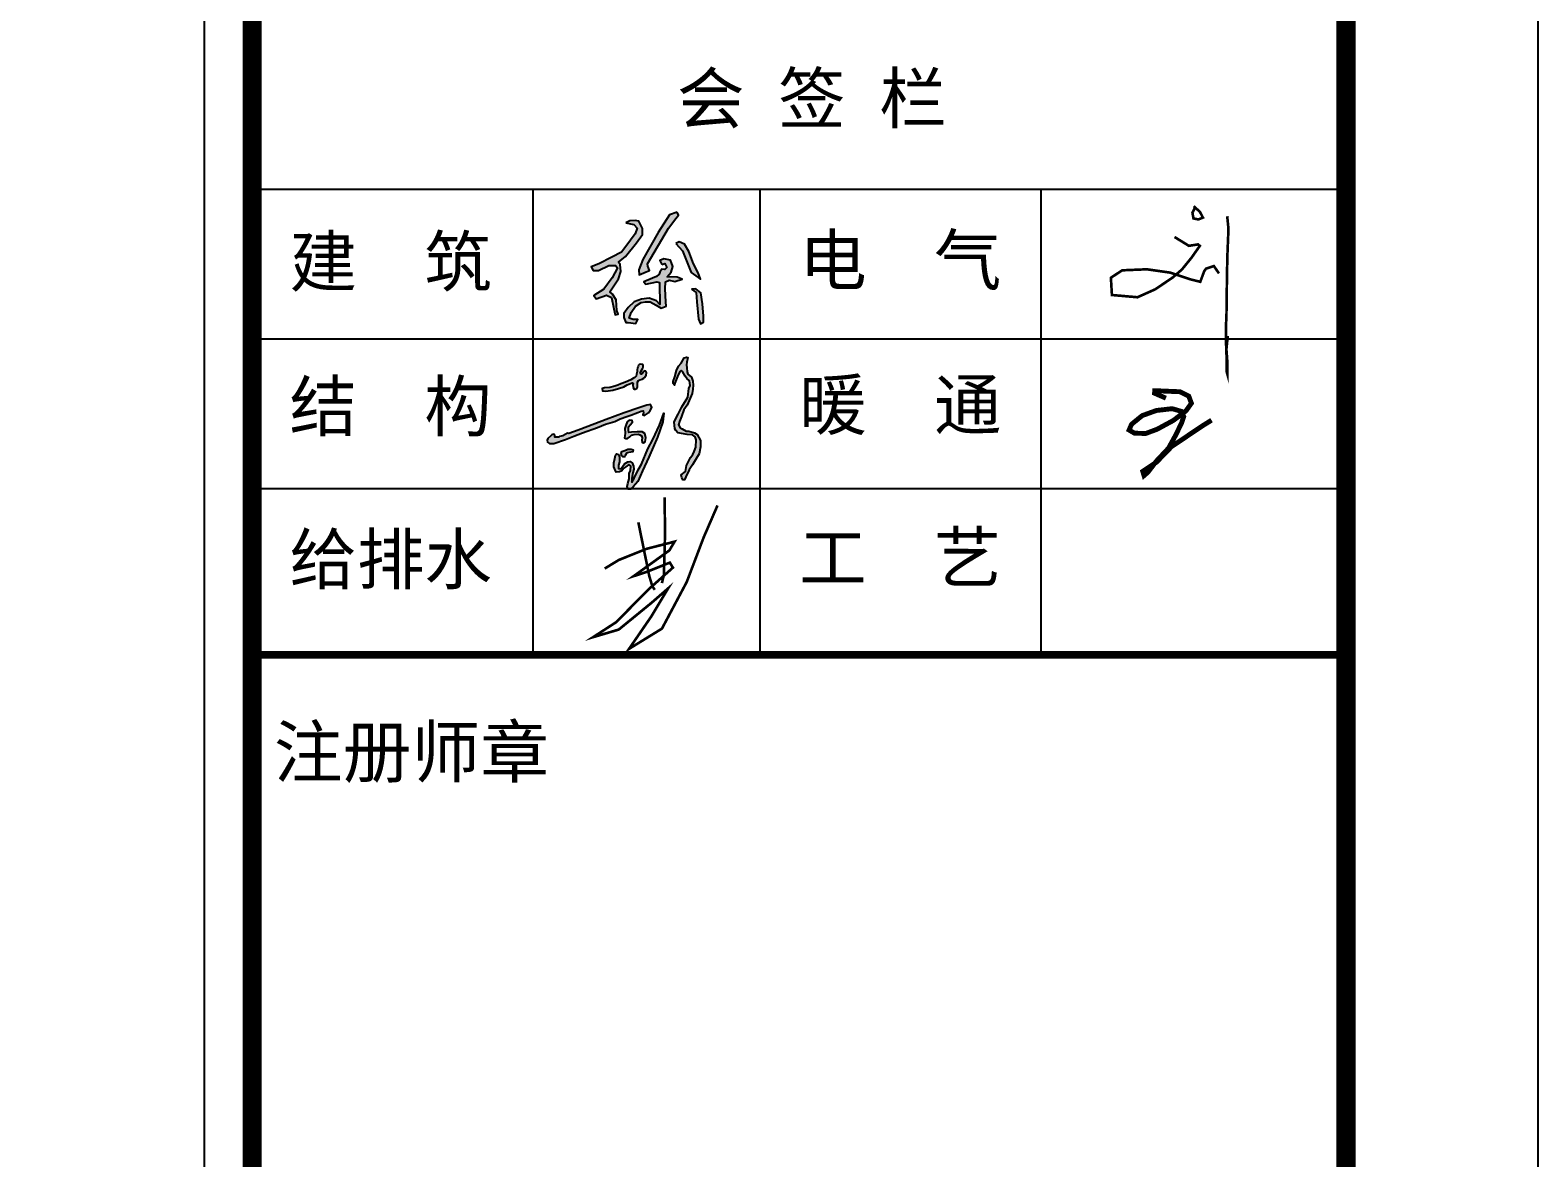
# Model space of a CAD drawing. Extents: x 1680110 to 4798266, y 269661 to 1249705.
# Drawn here: x 2412961 to 2420818, y 660817 to 666696 of the extents above; entities that cross this region are included whole.
import ezdxf

# ---------------------------------------------------------------- set-up
doc = ezdxf.new("R2010")
doc.units = 0
doc.header["$LTSCALE"] = 1000
doc.header["$MEASUREMENT"] = 0
doc.layers.add('图框', color=4, linetype='Continuous')
doc.styles.add('STYLE-黑体', font='simhei.ttf')
doc.styles.add('黑体', font='simhei.ttf')

msp = doc.modelspace()

# ---------------------------------------------------------------- hatches: boundary and pattern name
h = msp.add_hatch(color=256)
h.paths.add_polyline_path([(2416407.2, 665344.8), (2416431, 665328.1), (2416434.8, 665279.9), (2416443.2, 665189.6), (2416454.6, 665165.5), (2416470.4, 665174.3), (2416470.4, 665204.9), (2416463.8, 665268.4), (2416455.9, 665326.6), (2416430.1, 665347.2)])
h.paths.add_polyline_path([(2416326, 665582.7), (2416360.9, 665545), (2416406.2, 665432.1), (2416453.9, 665398), (2416442.8, 665429.8), (2416418.1, 665477), (2416393.5, 665541.8), (2416371.2, 665580.7), (2416343.4, 665591.5)])
h.paths.add_polyline_path([(2416253.2, 665474.6), (2416269.1, 665479.4), (2416279.4, 665458), (2416267.5, 665447.6), (2416252.4, 665450.4), (2416242.1, 665434.5), (2416238.9, 665423.8), (2416225.4, 665410.7), (2416170.2, 665388.5), (2416159.1, 665382.9), (2416169, 665372.2), (2416226.2, 665382.9), (2416240.5, 665379.8), (2416239.7, 665358.7), (2416242.9, 665281.9), (2416242.5, 665266), (2416224.2, 665284.3), (2416187.3, 665298.6), (2416146.3, 665293.8), (2416107.8, 665279.9), (2416076.8, 665250.1), (2416054.6, 665219.2), (2416055.4, 665197), (2416064.9, 665172.4), (2416077.6, 665172.4), (2416117, 665166), (2416127.7, 665187), (2416102.7, 665187), (2416082.8, 665194.6), (2416092.3, 665224.7), (2416115.4, 665257.3), (2416144.4, 665275.5), (2416167.8, 665279.1), (2416191.2, 665280.3), (2416222.6, 665262.5), (2416249.6, 665246.2), (2416275.8, 665257.7), (2416273.8, 665278.7), (2416270.3, 665347.4), (2416272.6, 665383.1), (2416290.6, 665392.1), (2416320.8, 665385.7), (2416358.5, 665397.6), (2416332.7, 665407.5), (2416280.6, 665409.1), (2416302.1, 665434.1), (2416310.8, 665464.3), (2416297.7, 665496.1), (2416263.2, 665504.4), (2416242.1, 665494.1)])
h.paths.add_polyline_path([(2416333.3, 665747.2), (2416292.8, 665733.1), (2416234.1, 665641.5), (2416153.6, 665500.1), (2416132.8, 665446), (2416134.8, 665420.7), (2416171.3, 665435.9), (2416188.7, 665443.1), (2416178.9, 665465.2), (2416178.4, 665477.4), (2416286.7, 665663.8), (2416325.2, 665713.9), (2416339.1, 665730.6)])
h.paths.add_polyline_path([(2416065.8, 665690.4), (2416106.6, 665682.2), (2416124.9, 665662.7), (2416113, 665634.2), (2416064.7, 665567.7), (2416042.5, 665538.5), (2415992.8, 665511.6), (2415923.8, 665477.7), (2415884.1, 665462.5), (2415894.6, 665442.7), (2415922.1, 665442.7), (2415975.9, 665469), (2416010.9, 665469), (2416021.2, 665456.4), (2415993.4, 665404.3), (2415951, 665346.3), (2415897.8, 665312), (2415910.3, 665294.7), (2415963.9, 665313.6), (2415990.1, 665301.5), (2416003.1, 665243.7), (2416008.8, 665211), (2416024.5, 665215.1), (2416018.8, 665234.4), (2416014, 665289.2), (2415995.8, 665318.6), (2415982.1, 665331.5), (2416026.1, 665399.1), (2416039, 665437.8), (2416036.2, 665473.7), (2416026.5, 665487), (2416064, 665515.2), (2416121.4, 665586.4), (2416151.6, 665630), (2416151.6, 665662.2), (2416132.3, 665700.5), (2416114.1, 665704.1), (2416086.3, 665700.9)])
h = msp.add_hatch(color=256)
h.paths.add_polyline_path([(2415793.3, 664579.6), (2415838.5, 664595.8), (2415918, 664624.6), (2415958.5, 664642.4), (2416008, 664655.5), (2416036, 664670.4), (2416070, 664681.7), (2416090.8, 664689.4), (2416127.9, 664702.7), (2416145.8, 664709.8), (2416155.9, 664711.9), (2416157.5, 664701.1), (2416152.9, 664690.2), (2416162.1, 664687.7), (2416167.6, 664689.8), (2416183, 664700.6), (2416191.8, 664712.3), (2416201, 664729), (2416193, 664743.6), (2416174.7, 664740.7), (2416133.3, 664726.1), (2416056.5, 664700.2), (2415962.8, 664665.5), (2415904, 664643), (2415817.4, 664611), (2415767.5, 664592.6), (2415760.5, 664594.1), (2415735.9, 664580.8), (2415719.3, 664577), (2415715.7, 664573.7), (2415695.9, 664573.8), (2415694.2, 664582.8), (2415690.4, 664588.9), (2415680.1, 664585.3), (2415674.7, 664580.2), (2415657.7, 664566.8), (2415654.9, 664558.7), (2415657.5, 664547.9), (2415666.9, 664541.6), (2415689.7, 664541.6), (2415751.3, 664562)])
h.paths.add_polyline_path([(2416130.5, 664868.9), (2416138.7, 664872.9), (2416150.2, 664876.1), (2416158.4, 664881.8), (2416165, 664886), (2416167.4, 664892), (2416171.8, 664897.5), (2416173.1, 664909.6), (2416165.8, 664919.5), (2416158.8, 664915.9), (2416152, 664908), (2416144.7, 664903.2), (2416140.6, 664911.7), (2416144.1, 664916.7), (2416148, 664924.3), (2416152.8, 664933), (2416155.4, 664940.4), (2416155.4, 664947.8), (2416153.2, 664953), (2416141.7, 664954.3), (2416134.1, 664953.5), (2416131.5, 664949.3), (2416128.8, 664942.2), (2416126, 664935.2), (2416124.9, 664924.6), (2416123.4, 664915.9), (2416119.9, 664902.4), (2416118.2, 664892.8), (2416112.3, 664885), (2416104.7, 664882.2), (2416091.9, 664873.5), (2416063.4, 664861.4), (2416038.5, 664852.3), (2416023, 664845.3), (2416007.7, 664839.1), (2415981.9, 664833.5), (2415953.3, 664831.4), (2415941.8, 664826.9), (2415943.5, 664815.1), (2415961.5, 664813), (2415997.4, 664818.7), (2416026.2, 664828.5), (2416055, 664837), (2416072.7, 664846.8), (2416090.1, 664853.4), (2416098.8, 664857.1), (2416102.6, 664853.2), (2416101.7, 664844.2), (2416103.5, 664833), (2416108.5, 664824.6), (2416114.5, 664823.4), (2416122.3, 664827), (2416125.4, 664833.8), (2416125.4, 664847.7), (2416125.8, 664860.1)])
h.paths.add_polyline_path([(2416080.7, 664598.1), (2416079.8, 664610.9), (2416079.6, 664628), (2416087, 664638.7), (2416100, 664651.6), (2416097.9, 664660.8), (2416082.1, 664663.1), (2416071.2, 664653.9), (2416064.5, 664635.3), (2416059.9, 664619.3), (2416061.2, 664594.5), (2416059.6, 664581.4), (2416057.6, 664571.2), (2416064.7, 664566.3), (2416074, 664566.3), (2416085.5, 664575.3), (2416094.2, 664584.6), (2416109.2, 664588.4), (2416130.4, 664589.1), (2416138.1, 664586.8), (2416147.1, 664581.7), (2416150.9, 664570.2), (2416148, 664557.7), (2416150.9, 664545.8), (2416157.3, 664544.9), (2416165.4, 664550), (2416168.9, 664570.8), (2416164.1, 664593.6), (2416149.6, 664602.2), (2416124.6, 664601.9), (2416094.2, 664600.6)], flags=17)
h.paths.add_polyline_path([(2416070.5, 664491.8), (2416080, 664494.6), (2416102.4, 664497.3), (2416102.9, 664508.8), (2416093.4, 664511.8), (2416075.7, 664512), (2416068, 664508.8), (2416055.1, 664502.3), (2416043.9, 664499.1), (2416040.6, 664489.6), (2416044.3, 664477.2), (2416050.3, 664470.7), (2416059.5, 664471.4), (2416062, 664478.9)], flags=17)
h.paths.add_polyline_path([(2416026.2, 664428.9), (2416032, 664445.8), (2416032, 664468.6), (2416029.3, 664484.2), (2416017.2, 664487.8), (2416010.5, 664480.6), (2416007.9, 664462.3), (2416002.9, 664440.9), (2416002.9, 664419.5), (2416010.4, 664399), (2416015.3, 664392.3), (2416032.5, 664393.5), (2416044.8, 664399), (2416054.7, 664412.5), (2416064.5, 664419.3), (2416071.9, 664424.8), (2416080.5, 664432.2), (2416091, 664422.4), (2416089.1, 664399.6), (2416083, 664384.3), (2416081.7, 664357.2), (2416076.2, 664332.6), (2416071.9, 664316.7), (2416076.8, 664303.7), (2416089.7, 664302.5), (2416103.9, 664314.8), (2416127.3, 664343.1), (2416151.9, 664398.4), (2416184.1, 664469.1), (2416229.5, 664573.7), (2416257.4, 664654.6), (2416262.3, 664699.3), (2416240.7, 664636.5), (2416205.2, 664561.4), (2416180.3, 664512.9), (2416147.4, 664433.2), (2416129.8, 664404.4), (2416108.6, 664359.9), (2416095.6, 664338.7), (2416096.8, 664358), (2416101.5, 664387.5), (2416107.4, 664407.9), (2416105.4, 664423.7), (2416097.5, 664441), (2416087.4, 664447.6), (2416075.8, 664445.8), (2416058.3, 664434.2), (2416050.3, 664422.6), (2416038.7, 664408.3), (2416027.5, 664411.5)])
msp.add_hatch(color=256).paths.add_polyline_path([(2416348.2, 664622.5), (2416340.2, 664637.9), (2416344.9, 664656.5), (2416354.9, 664682.4), (2416367.5, 664715.7), (2416384.8, 664741), (2416410.9, 664801.4), (2416415.1, 664824.6), (2416415.6, 664844.4), (2416414.7, 664865.6), (2416406.6, 664886.9), (2416388.2, 664902.9), (2416384.9, 664913.8), (2416382.5, 664935.5), (2416381.1, 664951.1), (2416383, 664964.3), (2416387.7, 664988.8), (2416380.6, 664990.7), (2416368.4, 664988.3), (2416353.7, 664959.6), (2416339.5, 664944), (2416328.7, 664921.3), (2416320.7, 664887.8), (2416312.6, 664864.7), (2416312.6, 664852.9), (2416319.2, 664845.8), (2416320.7, 664855.7), (2416331, 664882.2), (2416337.7, 664899.1), (2416347.6, 664918.5), (2416353.4, 664921.3), (2416359.9, 664915.8), (2416373.6, 664892.6), (2416382.2, 664879.9), (2416396.3, 664868.3), (2416399.9, 664843.6), (2416393.3, 664828.4), (2416388.2, 664782.5), (2416357.6, 664731.4), (2416338.6, 664693.4), (2416317.1, 664653.3), (2416320.7, 664617.9), (2416325.9, 664609.2), (2416336.9, 664595.9), (2416383.9, 664587.2), (2416412.4, 664586), (2416425.7, 664576.1), (2416431.5, 664559.9), (2416429.2, 664521.7), (2416421.1, 664498.5), (2416413.5, 664482.8), (2416401.9, 664467.2), (2416381, 664426.6), (2416375.8, 664395.3), (2416353.2, 664377.3), (2416356.1, 664362.2), (2416363, 664352.4), (2416370, 664352.4), (2416378.1, 664366.9), (2416395.5, 664404), (2416412, 664430.2), (2416434.2, 664464.3), (2416447.5, 664486.9), (2416454.5, 664523.3), (2416454.5, 664557.4), (2416437.4, 664587.9), (2416423.5, 664596.6), (2416394.2, 664604.6), (2416378.8, 664605.9), (2416358.2, 664616.6)])

# ---------------------------------------------------------------- linework, layer by layer
at = {"color": 0}
msp.add_line((2413867, 678414), (2413867, 643617.3), dxfattribs=at)
at = {"color": 3}
msp.add_lwpolyline([(2361418.2, 641232.4), (2361418.2, 683232.4), (2420818.2, 683232.4), (2420818.2, 641232.4)], close=True, dxfattribs=at)
at = {"const_width": 100}
msp.add_lwpolyline([(2363918.2, 642232.4), (2419818.2, 642232.4), (2419818.2, 682232.4), (2363918.2, 682232.4)], close=True, dxfattribs=at)
for points, const_width in [([(2419024.5, 665778.6), (2419057.7, 665747.5), (2419072.7, 665718.5), (2419049.1, 665708.9), (2419023.4, 665714.2), (2419018, 665744.2), (2419029.8, 665766.8)], 13.7), ([(2419199.3, 665725.7), (2419205.8, 665660.3), (2419200.4, 665526.3), (2419198.2, 665430.9), (2419195.3, 665203), (2419192.2, 665145), (2419193, 665061.4), (2419200.5, 664959.8), (2419200.5, 664901.1), (2419196, 664917.6), (2419195.3, 665034.3), (2419202, 665101.3)], 13.7), ([(2418924.6, 665617.4), (2418999.7, 665571.3), (2419047, 665578.8), (2419056.6, 665571.3), (2419013.7, 665510.2), (2418963.3, 665448), (2418915, 665406.2), (2418824.8, 665345.1), (2418731.5, 665303.3), (2418598.4, 665315.1), (2418593.1, 665405.1), (2418652.1, 665443.7), (2418780.9, 665449.1), (2418901, 665431.9), (2419004, 665397.6), (2419058.8, 665383.7), (2419079.1, 665438.4), (2419088.8, 665452.3), (2419129.6, 665466.2), (2419156.4, 665427.6)], 13.7), ([(2418879.8, 664777.3), (2418820.7, 664803), (2418821.5, 664815.8), (2418852.4, 664815), (2418952.7, 664810.7), (2418999, 664787.6), (2419012.7, 664750.7), (2418984.4, 664711.3), (2418919.3, 664661.6), (2418834.4, 664615.4), (2418774.4, 664593.1), (2418716.1, 664594.8), (2418687.8, 664611.1), (2418700.7, 664641.1), (2418756.4, 664686.5), (2418830.1, 664713), (2418912.4, 664722.5), (2418959.6, 664708.7), (2418972.4, 664681.3), (2418962.1, 664649.6), (2418932.1, 664587.1), (2418893.6, 664516.8), (2418831, 664450), (2418786.4, 664391.8), (2418765.8, 664373.8), (2418759, 664396.1), (2418831, 664444), (2418909, 664524.6), (2419071.9, 664634.2), (2419117.7, 664662.4)], 25.5), ([(2415955, 663889.1), (2416028.3, 663933.8), (2416173.8, 663992.2), (2416319.2, 664029.4), (2416291.8, 663983.5), (2416105.4, 663849.3), (2416173.8, 663871.7), (2416294.3, 663920.1), (2416310.5, 663894), (2416182.5, 663779.8), (2416014.7, 663609.6), (2415894.1, 663531.3), (2416028.3, 663571.1), (2416199.9, 663711.4), (2416285.6, 663786), (2416198.6, 663640.6), (2416081.8, 663470.5), (2416253.3, 663576), (2416382.6, 663819.5), (2416470.8, 664051.8), (2416542.9, 664218.2)], 13.7), ([(2416267, 664260.5), (2416269.5, 664077.9), (2416265.7, 663928.8), (2416263.2, 663855.5), (2416253.3, 663813.3)], 13.7), ([(2416130.2, 664130.2), (2416187.4, 663849.3), (2416203.6, 663795.9), (2416216, 663778.5)], 13.7)]:
    msp.add_lwpolyline(points, dxfattribs=dict(const_width=const_width))
for points in [[(2416065.8, 665690.4), (2416106.6, 665682.2), (2416124.9, 665662.7), (2416113, 665634.2), (2416064.7, 665567.7), (2416042.5, 665538.5), (2415992.8, 665511.6), (2415923.8, 665477.7), (2415884.1, 665462.5), (2415894.6, 665442.7), (2415922.1, 665442.7), (2415975.9, 665469), (2416010.9, 665469), (2416021.2, 665456.4), (2415993.4, 665404.3), (2415951, 665346.3), (2415897.8, 665312), (2415910.3, 665294.7), (2415963.9, 665313.6), (2415990.1, 665301.5), (2416003.1, 665243.7), (2416008.8, 665211), (2416024.5, 665215.1), (2416018.8, 665234.4), (2416014, 665289.2), (2415995.8, 665318.6), (2415982.1, 665331.5), (2416026.1, 665399.1), (2416039, 665437.8), (2416036.2, 665473.7), (2416026.5, 665487), (2416064, 665515.2), (2416121.4, 665586.4), (2416151.6, 665630), (2416151.6, 665662.2), (2416132.3, 665700.5), (2416114.1, 665704.1), (2416086.3, 665700.9), (2416065.8, 665690.4)], [(2416333.3, 665747.2), (2416292.8, 665733.1), (2416234.1, 665641.5), (2416153.6, 665500.1), (2416132.8, 665446), (2416134.8, 665420.7), (2416171.3, 665435.9), (2416188.7, 665443.1), (2416178.9, 665465.2), (2416178.4, 665477.4), (2416286.7, 665663.8), (2416325.2, 665713.9), (2416339.1, 665730.6), (2416333.3, 665747.2)], [(2416326, 665582.7), (2416360.9, 665545), (2416406.2, 665432.1), (2416453.9, 665398), (2416442.8, 665429.8), (2416418.1, 665477), (2416393.5, 665541.8), (2416371.2, 665580.7), (2416343.4, 665591.5), (2416326, 665582.7)], [(2416253.2, 665474.6), (2416269.1, 665479.4), (2416269.1, 665479.4), (2416279.4, 665458), (2416267.5, 665447.6), (2416252.4, 665450.4), (2416242.1, 665434.5), (2416238.9, 665423.8), (2416225.4, 665410.7), (2416170.2, 665388.5), (2416159.1, 665382.9), (2416169, 665372.2), (2416169, 665372.2), (2416226.2, 665382.9), (2416240.5, 665379.8), (2416239.7, 665358.7), (2416242.9, 665281.9), (2416242.5, 665266), (2416224.2, 665284.3), (2416187.3, 665298.6), (2416146.3, 665293.8), (2416107.8, 665279.9), (2416076.8, 665250.1), (2416054.6, 665219.2), (2416055.4, 665197), (2416064.9, 665172.4), (2416077.6, 665172.4), (2416117, 665166), (2416127.7, 665187), (2416102.7, 665187), (2416082.8, 665194.6), (2416092.3, 665224.7), (2416115.4, 665257.3), (2416144.4, 665275.5), (2416167.8, 665279.1), (2416191.2, 665280.3), (2416222.6, 665262.5), (2416249.6, 665246.2), (2416275.8, 665257.7), (2416273.8, 665278.7), (2416270.3, 665347.4), (2416272.6, 665383.1), (2416290.6, 665392.1), (2416320.8, 665385.7), (2416358.5, 665397.6), (2416332.7, 665407.5), (2416280.6, 665409.1), (2416302.1, 665434.1), (2416310.8, 665464.3), (2416297.7, 665496.1), (2416263.2, 665504.4), (2416242.1, 665494.1), (2416253.2, 665474.6)], [(2416407.2, 665344.8), (2416431, 665328.1), (2416434.8, 665279.9), (2416443.2, 665189.6), (2416454.6, 665165.5), (2416470.4, 665174.3), (2416470.4, 665204.9), (2416463.8, 665268.4), (2416455.9, 665326.6), (2416430.1, 665347.2), (2416407.2, 665344.8)], [(2416070.5, 664491.8), (2416062, 664478.9), (2416059.5, 664471.4), (2416050.3, 664470.7), (2416044.3, 664477.2), (2416040.6, 664489.6), (2416043.9, 664499.1), (2416055.1, 664502.3), (2416068, 664508.8), (2416075.7, 664512), (2416093.4, 664511.8), (2416102.9, 664508.8), (2416102.4, 664497.3), (2416080, 664494.6), (2416070.5, 664491.8), (2416070.5, 664491.8)]]:
    msp.add_lwpolyline(points)
for points in [[(2416007.7, 664839.1), (2415981.9, 664833.5), (2415953.3, 664831.4), (2415941.8, 664826.9), (2415943.5, 664815.1), (2415961.5, 664813), (2415997.4, 664818.7), (2416026.2, 664828.5), (2416055, 664837), (2416072.7, 664846.8), (2416090.1, 664853.4), (2416098.8, 664857.1), (2416098.8, 664857.1), (2416102.6, 664853.2), (2416101.7, 664844.2), (2416103.5, 664833), (2416108.5, 664824.6), (2416114.5, 664823.4), (2416122.3, 664827), (2416125.4, 664833.8), (2416125.4, 664847.7), (2416125.8, 664860.1), (2416130.5, 664868.9), (2416138.7, 664872.9), (2416150.2, 664876.1), (2416158.4, 664881.8), (2416165, 664886), (2416167.4, 664892), (2416171.8, 664897.5), (2416173.1, 664909.6), (2416165.8, 664919.5), (2416158.8, 664915.9), (2416152, 664908), (2416144.7, 664903.2), (2416144.7, 664903.2), (2416144.7, 664903.2), (2416140.6, 664911.7), (2416144.1, 664916.7), (2416148, 664924.3), (2416152.8, 664933), (2416155.4, 664940.4), (2416155.4, 664947.8), (2416153.2, 664953), (2416141.7, 664954.3), (2416134.1, 664953.5), (2416131.5, 664949.3), (2416128.8, 664942.2), (2416126, 664935.2), (2416124.9, 664924.6), (2416123.4, 664915.9), (2416119.9, 664902.4), (2416118.2, 664892.8), (2416112.3, 664885), (2416104.7, 664882.2), (2416091.9, 664873.5), (2416063.4, 664861.4), (2416038.5, 664852.3), (2416023, 664845.3), (2416007.7, 664839.1)], [(2416347.6, 664918.5), (2416337.7, 664899.1), (2416331, 664882.2), (2416320.7, 664855.7), (2416319.2, 664845.8), (2416312.6, 664852.9), (2416312.6, 664864.7), (2416320.7, 664887.8), (2416328.7, 664921.3), (2416339.5, 664944), (2416353.7, 664959.6), (2416368.4, 664988.3), (2416380.6, 664990.7), (2416387.7, 664988.8), (2416383, 664964.3), (2416381.1, 664951.1), (2416382.5, 664935.5), (2416384.9, 664913.8), (2416388.2, 664902.9), (2416406.6, 664886.9), (2416414.7, 664865.6), (2416415.6, 664844.4), (2416415.1, 664824.6), (2416410.9, 664801.4), (2416384.8, 664741), (2416367.5, 664715.7), (2416354.9, 664682.4), (2416344.9, 664656.5), (2416340.2, 664637.9), (2416348.2, 664622.5), (2416358.2, 664616.6), (2416378.8, 664605.9), (2416394.2, 664604.6), (2416423.5, 664596.6), (2416437.4, 664587.9), (2416454.5, 664557.4), (2416454.5, 664523.3), (2416447.5, 664486.9), (2416434.2, 664464.3), (2416412, 664430.2), (2416395.5, 664404), (2416378.1, 664366.9), (2416370, 664352.4), (2416363, 664352.4), (2416356.1, 664362.2), (2416353.2, 664377.3), (2416375.8, 664395.3), (2416381, 664426.6), (2416401.9, 664467.2), (2416413.5, 664482.8), (2416421.1, 664498.5), (2416429.2, 664521.7), (2416431.5, 664559.9), (2416425.7, 664576.1), (2416412.4, 664586), (2416383.9, 664587.2), (2416336.9, 664595.9), (2416325.9, 664609.2), (2416320.7, 664617.9), (2416317.1, 664653.3), (2416338.6, 664693.4), (2416357.6, 664731.4), (2416388.2, 664782.5), (2416393.3, 664828.4), (2416399.9, 664843.6), (2416396.3, 664868.3), (2416382.2, 664879.9), (2416373.6, 664892.6), (2416359.9, 664915.8), (2416353.4, 664921.3), (2416347.6, 664918.5)], [(2415760.5, 664594.1), (2415735.9, 664580.8), (2415719.3, 664577), (2415715.7, 664573.7), (2415695.9, 664573.8), (2415694.2, 664582.8), (2415690.4, 664588.9), (2415680.1, 664585.3), (2415674.7, 664580.2), (2415657.7, 664566.8), (2415654.9, 664558.7), (2415657.5, 664547.9), (2415666.9, 664541.6), (2415689.7, 664541.6), (2415751.3, 664562), (2415793.3, 664579.6), (2415838.5, 664595.8), (2415918, 664624.6), (2415958.5, 664642.4), (2416008, 664655.5), (2416036, 664670.4), (2416070, 664681.7), (2416090.8, 664689.4), (2416127.9, 664702.7), (2416145.8, 664709.8), (2416155.9, 664711.9), (2416157.5, 664701.1), (2416152.9, 664690.2), (2416162.1, 664687.7), (2416167.6, 664689.8), (2416183, 664700.6), (2416191.8, 664712.3), (2416201, 664729), (2416193, 664743.6), (2416174.7, 664740.7), (2416133.3, 664726.1), (2416056.5, 664700.2), (2415962.8, 664665.5), (2415904, 664643), (2415817.4, 664611), (2415767.5, 664592.6), (2415760.5, 664594.1)], [(2416002.9, 664419.5), (2416002.9, 664440.9), (2416007.9, 664462.3), (2416010.5, 664480.6), (2416017.2, 664487.8), (2416029.3, 664484.2), (2416032, 664468.6), (2416032, 664445.8), (2416026.2, 664428.9), (2416027.5, 664411.5), (2416038.7, 664408.3), (2416050.3, 664422.6), (2416058.3, 664434.2), (2416075.8, 664445.8), (2416087.4, 664447.6), (2416097.5, 664441), (2416105.4, 664423.7), (2416107.4, 664407.9), (2416101.5, 664387.5), (2416096.8, 664358), (2416095.6, 664338.7), (2416108.6, 664359.9), (2416129.8, 664404.4), (2416147.4, 664433.2), (2416180.3, 664512.9), (2416205.2, 664561.4), (2416240.7, 664636.5), (2416262.3, 664699.3), (2416257.4, 664654.6), (2416229.5, 664573.7), (2416184.1, 664469.1), (2416151.9, 664398.4), (2416127.3, 664343.1), (2416103.9, 664314.8), (2416089.7, 664302.5), (2416076.8, 664303.7), (2416071.9, 664316.7), (2416076.2, 664332.6), (2416081.7, 664357.2), (2416083, 664384.3), (2416089.1, 664399.6), (2416089.1, 664399.6), (2416091, 664422.4), (2416080.5, 664432.2), (2416071.9, 664424.8), (2416064.5, 664419.3), (2416054.7, 664412.5), (2416044.8, 664399), (2416032.5, 664393.5), (2416015.3, 664392.3), (2416010.4, 664399), (2416002.9, 664419.5)], [(2416079.8, 664610.9), (2416079.6, 664628), (2416087, 664638.7), (2416100, 664651.6), (2416097.9, 664660.8), (2416082.1, 664663.1), (2416071.2, 664653.9), (2416064.5, 664635.3), (2416059.9, 664619.3), (2416061.2, 664594.5), (2416059.6, 664581.4), (2416057.6, 664571.2), (2416064.7, 664566.3), (2416074, 664566.3), (2416085.5, 664575.3), (2416094.2, 664584.6), (2416109.2, 664588.4), (2416130.4, 664589.1), (2416138.1, 664586.8), (2416147.1, 664581.7), (2416150.9, 664570.2), (2416148, 664557.7), (2416150.9, 664545.8), (2416157.3, 664544.9), (2416165.4, 664550), (2416168.9, 664570.8), (2416164.1, 664593.6), (2416149.6, 664602.2), (2416124.6, 664601.9), (2416094.2, 664600.6), (2416080.7, 664598.1), (2416079.8, 664610.9)]]:
    msp.add_lwpolyline(points, close=True)
at = {"layer": '图框', "color": 4}
msp.add_line((2414118.2, 682232.4), (2414118.2, 642232.4), dxfattribs=at)
at = {"layer": '图框', "color": 0}
for p, q in [((2414118.2, 665867.5), (2419796.2, 665867.5)), ((2414118.2, 665086.6), (2419796.2, 665086.6)), ((2414118.2, 664305.8), (2419796.2, 664305.8)), ((2414118.2, 663439.4), (2419818.2, 663439.4))]:
    msp.add_line(p, q, dxfattribs=at)
at = {"layer": '图框', "color": 4, "const_width": 98.6}
msp.add_lwpolyline([(2414118.2, 682232.4), (2414118.2, 642232.4)], dxfattribs=at)
msp.add_lwpolyline([(2414118.2, 682232.4), (2419818.2, 682232.4), (2419818.2, 642232.4), (2414118.2, 642232.4)], close=True, dxfattribs=at)
at = {"layer": '图框', "color": 0}
for points in [[(2415582.3, 663439.4), (2415582.3, 665867.5)], [(2416765.8, 663439.4), (2416765.8, 665867.5)], [(2418229.9, 663439.4), (2418229.9, 665867.5)]]:
    msp.add_lwpolyline(points, dxfattribs=at)
at = {"layer": '图框', "color": 0, "const_width": 40.3}
msp.add_lwpolyline([(2414118.2, 663439.4), (2419818.2, 663439.4)], dxfattribs=at)

# ---------------------------------------------------------------- texts
at = {"layer": '图框', "color": 0, "style": 'STYLE-黑体'}
for s, p in [('会 签 栏', (2416331.9, 666211.4)), ('建  筑', (2414312.3, 665359.9)), ('电  气', (2416968.8, 665368.3)), ('结  构', (2414312.3, 664605.8)), ('暖  通', (2416968.8, 664614.3)), ('给排水', (2414312.3, 663809.3)), ('工  艺', (2416968.8, 663817.8))]:
    msp.add_text(s, height=257.69, dxfattribs=at).set_placement(p)
at = {"layer": '图框', "color": 4, "style": '黑体'}
msp.add_text('注册师章', height=262.94, dxfattribs=at).set_placement((2414230.8, 662802.1))

doc.saveas('drawing.dxf')
